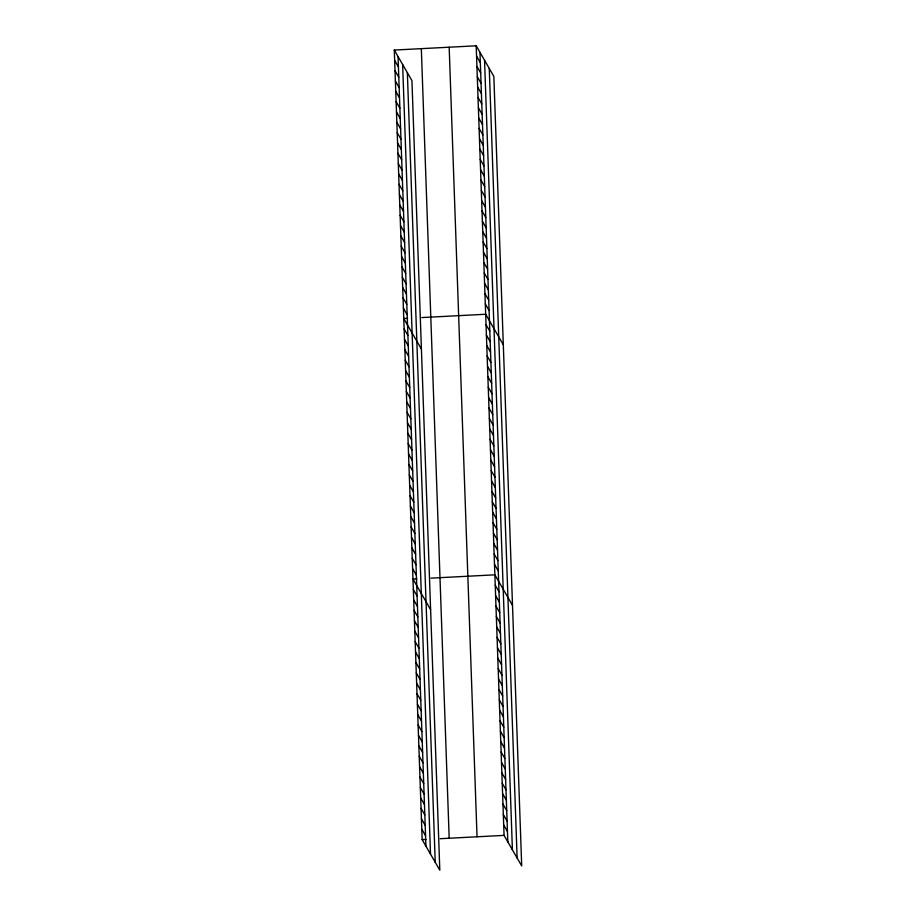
<?xml version="1.0" encoding="UTF-8"?>
<svg xmlns="http://www.w3.org/2000/svg" width="916" height="916" viewBox="0 0 916 916"><rect width="100%" height="100%" fill="white"/><g stroke="black" fill="none" stroke-linecap="round" stroke-linejoin="round"><path stroke-width="1.37" d="M394.292 50.059L411.937 80.619L439.806 870.2L422.161 839.64L394.292 50.059L476.194 45.8L493.839 76.36L521.708 865.941L504.063 835.381L476.194 45.8M407.631 318.31L403.761 318.516L421.406 349.076M421.784 317.577L485.675 314.257L503.319 344.817M416.826 578.878L412.967 579.072L430.612 609.632M430.978 578.145L494.869 574.824L512.513 605.384M422.161 839.64L426.02 839.434M440.172 838.701L504.063 835.381M476.56 56.128L480.327 62.654M476.927 66.456L480.694 72.982M477.293 76.772L481.06 83.299M477.66 87.1L481.427 93.627M478.015 97.428L481.793 103.955M478.381 107.756L482.148 114.282M478.747 118.072L482.514 124.599M479.114 128.4L482.881 134.927M479.48 138.728L483.247 145.255M479.847 149.056L483.614 155.583M480.202 159.384L483.98 165.911M480.568 169.7L484.335 176.227M480.934 180.028L484.701 186.555M481.301 190.356L485.068 196.883M481.667 200.684L485.434 207.211M482.034 211.001L485.801 217.527M394.659 60.376L398.426 66.902M482.389 221.329L486.156 227.855M395.025 70.704L398.792 77.23M482.755 231.656L486.522 238.183M395.38 81.032L399.147 87.558M483.121 241.984L486.888 248.511M395.746 91.36L399.513 97.886M483.488 252.312L487.255 258.839M396.113 101.676L399.88 108.203M483.854 262.629L487.621 269.155M396.479 112.004L400.246 118.53M484.22 272.957L487.988 279.483M396.846 122.332L400.613 128.858M484.575 283.284L488.343 289.811M397.212 132.66L400.979 139.186M484.942 293.612L488.709 300.139M397.567 142.988L401.334 149.514M485.308 303.929L489.075 310.455M397.933 153.304L401.7 159.831M398.3 163.632L402.067 170.158M486.041 324.676L489.808 331.203M398.666 173.96L402.433 180.486M486.407 335.107L490.175 341.634M399.033 184.288L402.8 190.814M486.774 345.527L490.541 352.053M399.387 194.604L403.166 201.131M487.14 355.946L490.907 362.473M399.754 204.932L403.521 211.459M487.507 366.377L491.285 372.904M400.12 215.26L403.887 221.786M400.487 225.588L404.254 232.114M487.885 376.797L491.652 383.323M488.251 387.216L492.018 393.743M400.853 235.916L404.62 242.442M401.219 246.232L404.986 252.759M488.617 397.636L492.384 404.162M401.574 256.56L405.353 263.087M488.984 408.067L492.751 414.593M401.941 266.888L405.708 273.415M489.35 418.486L493.117 425.013M402.307 277.216L406.074 283.742M489.716 428.906L493.484 435.432M402.674 287.532L406.441 294.059M490.083 439.325L493.85 445.852M403.04 297.86L406.807 304.387M490.449 449.756L494.228 456.283M403.406 308.188L407.173 314.715M490.827 460.175L494.594 466.702M491.194 470.595L494.961 477.121M404.139 328.936L407.906 335.462M491.56 481.015L495.327 487.541M404.506 339.355L408.273 345.882M491.926 491.445L495.693 497.972M404.872 349.786L408.639 356.313M492.293 501.865L496.06 508.391M405.238 360.206L409.005 366.732M492.659 512.284L496.426 518.811M405.605 370.625L409.372 377.152M493.026 522.715L496.793 529.242M405.971 381.045L409.738 387.571M493.392 533.135L497.17 539.661M406.338 391.475L410.105 398.002M493.77 543.554L497.537 550.081M406.704 401.895L410.483 408.421M494.136 553.974L497.903 560.5M407.082 412.315L410.849 418.841M494.503 564.405L498.27 570.931M407.448 422.734L411.215 429.26M407.815 433.165L411.582 439.691M495.235 585.244L499.002 591.77M408.181 443.584L411.948 450.111M495.602 595.663L499.369 602.19M408.547 454.004L412.315 460.53M495.968 606.094L499.735 612.621M408.914 464.423L412.681 470.95M496.335 616.514L500.113 623.04M409.28 474.854L413.047 481.381M496.712 626.933L500.48 633.46M409.647 485.274L413.425 491.8M497.079 637.353L500.846 643.879M410.025 495.693L413.792 502.22M497.445 647.784L501.212 654.31M410.391 506.124L414.158 512.651M497.812 658.203L501.579 664.73M410.757 516.544L414.524 523.07M498.178 668.623L501.945 675.149M411.124 526.963L414.891 533.49M498.544 679.042L502.311 685.58M411.49 537.383L415.257 543.909M498.911 689.473L502.678 696M411.856 547.814L415.624 554.34M499.289 699.893L503.056 706.419M412.223 558.233L415.99 564.76M499.655 710.312L503.422 716.839M412.589 568.653L416.368 575.179M500.022 720.743L503.789 727.27M500.388 731.163L504.155 737.689M413.334 589.503L417.101 596.03M500.754 741.582L504.521 748.109M413.7 599.923L417.467 606.449M501.121 752.002L504.888 758.528M414.066 610.342L417.833 616.869M501.487 762.433L505.254 768.959M414.433 620.762L418.2 627.288M501.853 772.852L505.621 779.379M414.799 631.193L418.566 637.719M502.231 783.272L505.998 789.798M415.166 641.612L418.933 648.139M502.598 793.691L506.365 800.218M415.532 652.032L419.31 658.558M502.964 804.122L506.731 810.649M415.91 662.451L419.677 668.989M503.331 814.542L507.098 821.068M416.276 672.882L420.043 679.409M503.697 824.961L507.464 831.488M416.643 683.302L420.41 689.828M417.009 693.721L420.776 700.248M417.375 704.152L421.142 710.679M417.742 714.572L421.509 721.098M418.108 724.991L421.875 731.518M418.475 735.411L422.253 741.937M418.852 745.842L422.62 752.368M419.219 756.261L422.986 762.788M419.585 766.681L423.352 773.207M419.952 777.1L423.719 783.627M420.318 787.531L424.085 794.058M420.684 797.951L424.452 804.477M421.051 808.37L424.818 814.897M421.417 818.79L425.196 825.316M421.795 829.22L425.562 835.747M489.259 68.425L517.128 858.017M484.541 60.261L512.41 849.842M479.961 52.327L507.83 841.907M449.172 47.208L477.041 836.789M421.326 48.651L449.184 838.232M407.357 72.685L435.226 862.265M402.639 64.509L430.509 854.101M398.059 56.586L425.929 846.166"/></g></svg>
